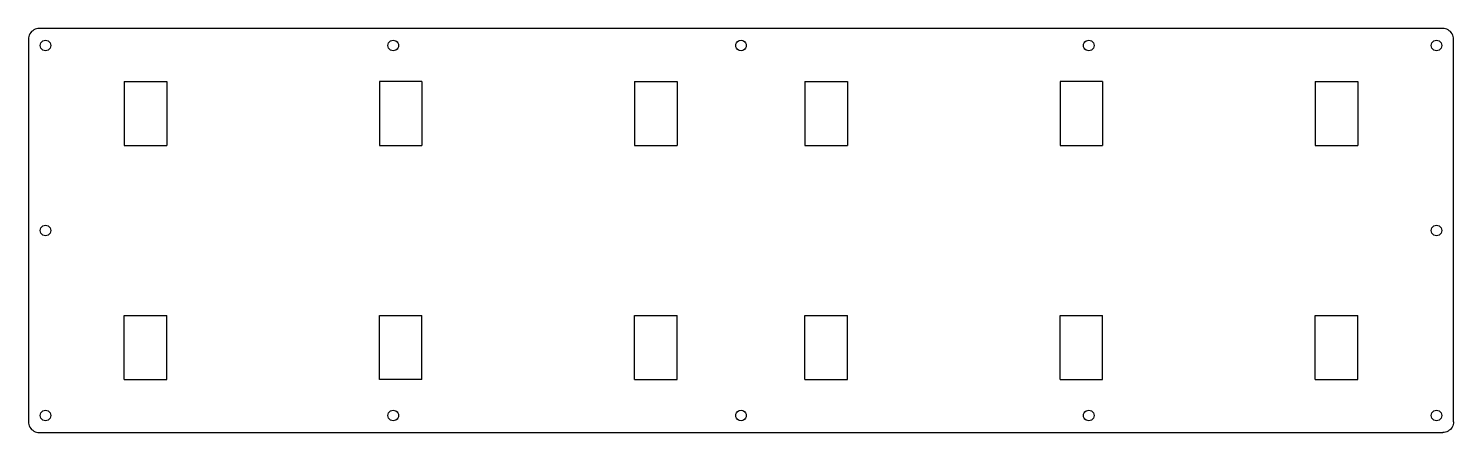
# Model space of a CAD drawing. Extents: x -335 to 335, y -95 to 95.
import ezdxf

# ---------------------------------------------------------------- set-up
doc = ezdxf.new("R2010")
doc.units = 0
doc.layers.get('0').update_dxf_attribs({"linetype": 'CONTINUOUS'})

msp = doc.modelspace()

# ---------------------------------------------------------------- linework, layer by layer
for p, q in [((-333.04, 93.97), (-333.54, 93.54)), ((-332.5, 94.33), (-333.04, 93.97)), ((-331.91, 94.62), (-332.5, 94.33)), ((-331.29, 94.83), (-331.91, 94.62)), ((-330.65, 94.96), (-331.29, 94.83)), ((-330, 95), (-330.65, 94.96)), ((330, 95), (-330, 95)), ((330.65, 94.96), (330, 95)), ((331.29, 94.83), (330.65, 94.96)), ((331.91, 94.62), (331.29, 94.83)), ((332.5, 94.33), (331.91, 94.62)), ((333.04, 93.97), (332.5, 94.33)), ((333.54, 93.54), (333.04, 93.97)), ((-334.96, 90.65), (-335, 90)), ((-335, 90), (-335, -90)), ((-334.83, 91.29), (-334.96, 90.65)), ((-334.62, 91.91), (-334.83, 91.29)), ((-334.33, 92.5), (-334.62, 91.91)), ((-333.97, 93.04), (-334.33, 92.5)), ((-333.54, 93.54), (-333.97, 93.04)), ((-329.5, 87), (-329.41, 87.65)), ((-329.41, 87.65), (-329.17, 88.25)), ((-329.17, 88.25), (-328.77, 88.77)), ((-328.77, 88.77), (-328.25, 89.17)), ((-328.25, 89.17), (-327.65, 89.41)), ((-327.65, 89.41), (-327, 89.5)), ((-327, 89.5), (-326.35, 89.41)), ((-326.35, 89.41), (-325.75, 89.17)), ((-325.75, 89.17), (-325.23, 88.77)), ((-325.23, 88.77), (-324.83, 88.25)), ((-324.83, 88.25), (-324.59, 87.65)), ((-324.59, 87.65), (-324.5, 87)), ((-166, 87), (-165.91, 87.65)), ((-165.91, 87.65), (-165.67, 88.25)), ((-165.67, 88.25), (-165.27, 88.77)), ((-165.27, 88.77), (-164.75, 89.17)), ((-164.75, 89.17), (-164.15, 89.41)), ((-164.15, 89.41), (-163.5, 89.5)), ((-163.5, 89.5), (-162.85, 89.41)), ((-162.85, 89.41), (-162.25, 89.17)), ((-162.25, 89.17), (-161.73, 88.77)), ((-161.73, 88.77), (-161.33, 88.25)), ((-161.33, 88.25), (-161.09, 87.65)), ((-161.09, 87.65), (-161, 87)), ((-2.5, 87), (-2.41, 87.65)), ((-2.41, 87.65), (-2.17, 88.25)), ((-2.17, 88.25), (-1.77, 88.77)), ((-1.77, 88.77), (-1.25, 89.17)), ((-1.25, 89.17), (-0.65, 89.41)), ((-0.65, 89.41), (0, 89.5)), ((0, 89.5), (0.65, 89.41)), ((0.65, 89.41), (1.25, 89.17)), ((1.25, 89.17), (1.77, 88.77)), ((1.77, 88.77), (2.17, 88.25)), ((2.17, 88.25), (2.41, 87.65)), ((2.41, 87.65), (2.5, 87)), ((161, 87), (161.09, 87.65)), ((161.09, 87.65), (161.33, 88.25)), ((161.33, 88.25), (161.73, 88.77)), ((161.73, 88.77), (162.25, 89.17)), ((162.25, 89.17), (162.85, 89.41)), ((162.85, 89.41), (163.5, 89.5)), ((163.5, 89.5), (164.15, 89.41)), ((164.15, 89.41), (164.75, 89.17)), ((164.75, 89.17), (165.27, 88.77)), ((165.27, 88.77), (165.67, 88.25)), ((165.67, 88.25), (165.91, 87.65)), ((165.91, 87.65), (166, 87)), ((324.5, 87), (324.59, 87.65)), ((324.59, 87.65), (324.83, 88.25)), ((324.83, 88.25), (325.23, 88.77)), ((325.23, 88.77), (325.75, 89.17)), ((325.75, 89.17), (326.35, 89.41)), ((326.35, 89.41), (327, 89.5)), ((327, 89.5), (327.65, 89.41)), ((327.65, 89.41), (328.25, 89.17)), ((328.25, 89.17), (328.77, 88.77)), ((328.77, 88.77), (329.17, 88.25)), ((329.17, 88.25), (329.41, 87.65)), ((329.41, 87.65), (329.5, 87)), ((333.97, 93.04), (333.54, 93.54)), ((334.33, 92.5), (333.97, 93.04)), ((334.62, 91.91), (334.33, 92.5)), ((334.83, 91.29), (334.62, 91.91)), ((334.96, 90.65), (334.83, 91.29)), ((335, 90), (334.96, 90.65)), ((335, -90), (335, 90)), ((-329.41, 86.35), (-329.5, 87)), ((-329.17, 85.75), (-329.41, 86.35)), ((-328.77, 85.23), (-329.17, 85.75)), ((-328.25, 84.83), (-328.77, 85.23)), ((-327.65, 84.59), (-328.25, 84.83)), ((-327, 84.5), (-327.65, 84.59)), ((-326.35, 84.59), (-327, 84.5)), ((-325.75, 84.83), (-326.35, 84.59)), ((-325.23, 85.23), (-325.75, 84.83)), ((-324.83, 85.75), (-325.23, 85.23)), ((-324.59, 86.35), (-324.83, 85.75)), ((-324.5, 87), (-324.59, 86.35)), ((-165.91, 86.35), (-166, 87)), ((-165.67, 85.75), (-165.91, 86.35)), ((-165.27, 85.23), (-165.67, 85.75)), ((-164.75, 84.83), (-165.27, 85.23)), ((-164.15, 84.59), (-164.75, 84.83)), ((-163.5, 84.5), (-164.15, 84.59)), ((-162.85, 84.59), (-163.5, 84.5)), ((-162.25, 84.83), (-162.85, 84.59)), ((-161.73, 85.23), (-162.25, 84.83)), ((-161.33, 85.75), (-161.73, 85.23)), ((-161.09, 86.35), (-161.33, 85.75)), ((-161, 87), (-161.09, 86.35)), ((-2.41, 86.35), (-2.5, 87)), ((-2.17, 85.75), (-2.41, 86.35)), ((-1.77, 85.23), (-2.17, 85.75)), ((-1.25, 84.83), (-1.77, 85.23)), ((-0.65, 84.59), (-1.25, 84.83)), ((0, 84.5), (-0.65, 84.59)), ((0.65, 84.59), (0, 84.5)), ((1.25, 84.83), (0.65, 84.59)), ((1.77, 85.23), (1.25, 84.83)), ((2.17, 85.75), (1.77, 85.23)), ((2.41, 86.35), (2.17, 85.75)), ((2.5, 87), (2.41, 86.35)), ((161.09, 86.35), (161, 87)), ((161.33, 85.75), (161.09, 86.35)), ((161.73, 85.23), (161.33, 85.75)), ((162.25, 84.83), (161.73, 85.23)), ((162.85, 84.59), (162.25, 84.83)), ((163.5, 84.5), (162.85, 84.59)), ((164.15, 84.59), (163.5, 84.5)), ((164.75, 84.83), (164.15, 84.59)), ((165.27, 85.23), (164.75, 84.83)), ((165.67, 85.75), (165.27, 85.23)), ((165.91, 86.35), (165.67, 85.75)), ((166, 87), (165.91, 86.35)), ((324.59, 86.35), (324.5, 87)), ((324.83, 85.75), (324.59, 86.35)), ((325.23, 85.23), (324.83, 85.75)), ((325.75, 84.83), (325.23, 85.23)), ((326.35, 84.59), (325.75, 84.83)), ((327, 84.5), (326.35, 84.59)), ((327.65, 84.59), (327, 84.5)), ((328.25, 84.83), (327.65, 84.59)), ((328.77, 85.23), (328.25, 84.83)), ((329.17, 85.75), (328.77, 85.23)), ((329.41, 86.35), (329.17, 85.75)), ((329.5, 87), (329.41, 86.35)), ((-290, 70), (-290, 40)), ((-290, 70), (-270, 70)), ((-270, 70), (-270, 40)), ((-170, 70), (-170, 40)), ((-150, 70), (-170, 70)), ((-150, 70), (-150, 40)), ((-50, 70), (-30, 70)), ((-50, 70), (-50, 40)), ((-30, 70), (-30, 40)), ((30, 70), (50, 70)), ((30, 70), (30, 40)), ((50, 70), (50, 40)), ((150, 70), (150, 40)), ((170, 70), (150, 70)), ((170, 70), (170, 40)), ((270, 70), (290, 70)), ((270, 70), (270, 40)), ((290, 70), (290, 40)), ((-290, 40), (-270, 40)), ((-170, 40), (-150, 40)), ((-50, 40), (-30, 40)), ((30, 40), (50, 40)), ((150, 40), (170, 40)), ((270, 40), (290, 40)), ((-329.5, 0), (-329.41, 0.65)), ((-329.41, 0.65), (-329.17, 1.25)), ((-329.17, 1.25), (-328.77, 1.77)), ((-328.77, 1.77), (-328.25, 2.17)), ((-328.25, 2.17), (-327.65, 2.41)), ((-327.65, 2.41), (-327, 2.5)), ((-327, 2.5), (-326.35, 2.41)), ((-326.35, 2.41), (-325.75, 2.17)), ((-325.75, 2.17), (-325.23, 1.77)), ((-325.23, 1.77), (-324.83, 1.25)), ((-324.83, 1.25), (-324.59, 0.65)), ((-324.59, 0.65), (-324.5, 0)), ((324.5, 0), (324.59, 0.65)), ((324.59, -0.65), (324.5, 0)), ((324.59, 0.65), (324.83, 1.25)), ((324.83, 1.25), (325.23, 1.77)), ((325.23, 1.77), (325.75, 2.17)), ((325.75, 2.17), (326.35, 2.41)), ((326.35, 2.41), (327, 2.5)), ((327, 2.5), (327.65, 2.41)), ((327.65, 2.41), (328.25, 2.17)), ((328.25, 2.17), (328.77, 1.77)), ((328.77, 1.77), (329.17, 1.25)), ((329.17, 1.25), (329.41, 0.65)), ((329.41, 0.65), (329.5, 0)), ((329.5, 0), (329.41, -0.65)), ((-329.41, -0.65), (-329.5, 0)), ((-329.17, -1.25), (-329.41, -0.65)), ((-328.77, -1.77), (-329.17, -1.25)), ((-328.25, -2.17), (-328.77, -1.77)), ((-327.65, -2.41), (-328.25, -2.17)), ((-327, -2.5), (-327.65, -2.41)), ((-326.35, -2.41), (-327, -2.5)), ((-325.75, -2.17), (-326.35, -2.41)), ((-325.23, -1.77), (-325.75, -2.17)), ((-324.83, -1.25), (-325.23, -1.77)), ((-324.59, -0.65), (-324.83, -1.25)), ((-324.5, 0), (-324.59, -0.65)), ((324.83, -1.25), (324.59, -0.65)), ((325.23, -1.77), (324.83, -1.25)), ((325.75, -2.17), (325.23, -1.77)), ((326.35, -2.41), (325.75, -2.17)), ((327, -2.5), (326.35, -2.41)), ((327.65, -2.41), (327, -2.5)), ((328.25, -2.17), (327.65, -2.41)), ((328.77, -1.77), (328.25, -2.17)), ((329.17, -1.25), (328.77, -1.77)), ((329.41, -0.65), (329.17, -1.25)), ((-290, -70), (-290, -40)), ((-290, -40), (-270, -40)), ((-270, -70), (-270, -40)), ((-170, -70), (-170, -40)), ((-170, -40), (-150, -40)), ((-150, -70), (-150, -40)), ((-50, -40), (-30, -40)), ((-50, -70), (-50, -40)), ((-30, -70), (-30, -40)), ((30, -40), (50, -40)), ((30, -70), (30, -40)), ((50, -70), (50, -40)), ((150, -40), (170, -40)), ((150, -70), (150, -40)), ((170, -70), (170, -40)), ((270, -40), (290, -40)), ((270, -70), (270, -40)), ((290, -70), (290, -40)), ((-290, -70), (-270, -70)), ((-150, -70), (-170, -70)), ((-50, -70), (-30, -70)), ((30, -70), (50, -70)), ((150, -70), (170, -70)), ((270, -70), (290, -70)), ((-329.5, -87), (-329.41, -86.35)), ((-329.41, -87.65), (-329.5, -87)), ((-329.41, -86.35), (-329.17, -85.75)), ((-329.17, -85.75), (-328.77, -85.23)), ((-328.77, -85.23), (-328.25, -84.83)), ((-328.25, -84.83), (-327.65, -84.59)), ((-327.65, -84.59), (-327, -84.5)), ((-327, -84.5), (-326.35, -84.59)), ((-326.35, -84.59), (-325.75, -84.83)), ((-325.75, -84.83), (-325.23, -85.23)), ((-325.23, -85.23), (-324.83, -85.75)), ((-324.83, -85.75), (-324.59, -86.35)), ((-324.59, -86.35), (-324.5, -87)), ((-324.5, -87), (-324.59, -87.65)), ((-166, -87), (-165.91, -86.35)), ((-165.91, -87.65), (-166, -87)), ((-165.91, -86.35), (-165.67, -85.75)), ((-165.67, -85.75), (-165.27, -85.23)), ((-165.27, -85.23), (-164.75, -84.83)), ((-164.75, -84.83), (-164.15, -84.59)), ((-164.15, -84.59), (-163.5, -84.5)), ((-163.5, -84.5), (-162.85, -84.59)), ((-162.85, -84.59), (-162.25, -84.83)), ((-162.25, -84.83), (-161.73, -85.23)), ((-161.73, -85.23), (-161.33, -85.75)), ((-161.33, -85.75), (-161.09, -86.35)), ((-161.09, -86.35), (-161, -87)), ((-161, -87), (-161.09, -87.65)), ((-2.5, -87), (-2.41, -86.35)), ((-2.41, -87.65), (-2.5, -87)), ((-2.41, -86.35), (-2.17, -85.75)), ((-2.17, -85.75), (-1.77, -85.23)), ((-1.77, -85.23), (-1.25, -84.83)), ((-1.25, -84.83), (-0.65, -84.59)), ((-0.65, -84.59), (0, -84.5)), ((0, -84.5), (0.65, -84.59)), ((0.65, -84.59), (1.25, -84.83)), ((1.25, -84.83), (1.77, -85.23)), ((1.77, -85.23), (2.17, -85.75)), ((2.17, -85.75), (2.41, -86.35)), ((2.41, -86.35), (2.5, -87)), ((2.5, -87), (2.41, -87.65)), ((161, -87), (161.09, -86.35)), ((161.09, -87.65), (161, -87)), ((161.09, -86.35), (161.33, -85.75)), ((161.33, -85.75), (161.73, -85.23)), ((161.73, -85.23), (162.25, -84.83)), ((162.25, -84.83), (162.85, -84.59)), ((162.85, -84.59), (163.5, -84.5)), ((163.5, -84.5), (164.15, -84.59)), ((164.15, -84.59), (164.75, -84.83)), ((164.75, -84.83), (165.27, -85.23)), ((165.27, -85.23), (165.67, -85.75)), ((165.67, -85.75), (165.91, -86.35)), ((165.91, -86.35), (166, -87)), ((166, -87), (165.91, -87.65)), ((324.5, -87), (324.59, -86.35)), ((324.59, -87.65), (324.5, -87)), ((324.59, -86.35), (324.83, -85.75)), ((324.83, -85.75), (325.23, -85.23)), ((325.23, -85.23), (325.75, -84.83)), ((325.75, -84.83), (326.35, -84.59)), ((326.35, -84.59), (327, -84.5)), ((327, -84.5), (327.65, -84.59)), ((327.65, -84.59), (328.25, -84.83)), ((328.25, -84.83), (328.77, -85.23)), ((328.77, -85.23), (329.17, -85.75)), ((329.17, -85.75), (329.41, -86.35)), ((329.41, -86.35), (329.5, -87)), ((329.5, -87), (329.41, -87.65)), ((-335, -90), (-334.96, -90.65)), ((-334.96, -90.65), (-334.83, -91.29)), ((-334.83, -91.29), (-334.62, -91.91)), ((-334.62, -91.91), (-334.33, -92.5)), ((-334.33, -92.5), (-333.97, -93.04)), ((-333.97, -93.04), (-333.54, -93.54)), ((-333.54, -93.54), (-333.04, -93.97)), ((-329.17, -88.25), (-329.41, -87.65)), ((-328.77, -88.77), (-329.17, -88.25)), ((-328.25, -89.17), (-328.77, -88.77)), ((-327.65, -89.41), (-328.25, -89.17)), ((-327, -89.5), (-327.65, -89.41)), ((-326.35, -89.41), (-327, -89.5)), ((-325.75, -89.17), (-326.35, -89.41)), ((-325.23, -88.77), (-325.75, -89.17)), ((-324.83, -88.25), (-325.23, -88.77)), ((-324.59, -87.65), (-324.83, -88.25)), ((-165.67, -88.25), (-165.91, -87.65)), ((-165.27, -88.77), (-165.67, -88.25)), ((-164.75, -89.17), (-165.27, -88.77)), ((-164.15, -89.41), (-164.75, -89.17)), ((-163.5, -89.5), (-164.15, -89.41)), ((-162.85, -89.41), (-163.5, -89.5)), ((-162.25, -89.17), (-162.85, -89.41)), ((-161.73, -88.77), (-162.25, -89.17)), ((-161.33, -88.25), (-161.73, -88.77)), ((-161.09, -87.65), (-161.33, -88.25)), ((-2.17, -88.25), (-2.41, -87.65)), ((-1.77, -88.77), (-2.17, -88.25)), ((-1.25, -89.17), (-1.77, -88.77)), ((-0.65, -89.41), (-1.25, -89.17)), ((0, -89.5), (-0.65, -89.41)), ((0.65, -89.41), (0, -89.5)), ((1.25, -89.17), (0.65, -89.41)), ((1.77, -88.77), (1.25, -89.17)), ((2.17, -88.25), (1.77, -88.77)), ((2.41, -87.65), (2.17, -88.25)), ((161.33, -88.25), (161.09, -87.65)), ((161.73, -88.77), (161.33, -88.25)), ((162.25, -89.17), (161.73, -88.77)), ((162.85, -89.41), (162.25, -89.17)), ((163.5, -89.5), (162.85, -89.41)), ((164.15, -89.41), (163.5, -89.5)), ((164.75, -89.17), (164.15, -89.41)), ((165.27, -88.77), (164.75, -89.17)), ((165.67, -88.25), (165.27, -88.77)), ((165.91, -87.65), (165.67, -88.25)), ((324.83, -88.25), (324.59, -87.65)), ((325.23, -88.77), (324.83, -88.25)), ((325.75, -89.17), (325.23, -88.77)), ((326.35, -89.41), (325.75, -89.17)), ((327, -89.5), (326.35, -89.41)), ((327.65, -89.41), (327, -89.5)), ((328.25, -89.17), (327.65, -89.41)), ((328.77, -88.77), (328.25, -89.17)), ((329.17, -88.25), (328.77, -88.77)), ((329.41, -87.65), (329.17, -88.25)), ((333.54, -93.54), (333.04, -93.97)), ((333.97, -93.04), (333.54, -93.54)), ((334.33, -92.5), (333.97, -93.04)), ((334.62, -91.91), (334.33, -92.5)), ((334.83, -91.29), (334.62, -91.91)), ((334.96, -90.65), (334.83, -91.29)), ((335, -90), (334.96, -90.65)), ((-333.04, -93.97), (-332.5, -94.33)), ((-332.5, -94.33), (-331.91, -94.62)), ((-331.91, -94.62), (-331.29, -94.83)), ((-331.29, -94.83), (-330.65, -94.96)), ((-330.65, -94.96), (-330, -95)), ((-330, -95), (330, -95)), ((330.65, -94.96), (330, -95)), ((331.29, -94.83), (330.65, -94.96)), ((331.91, -94.62), (331.29, -94.83)), ((332.5, -94.33), (331.91, -94.62)), ((333.04, -93.97), (332.5, -94.33))]:
    msp.add_line(p, q)

doc.saveas('drawing.dxf')
